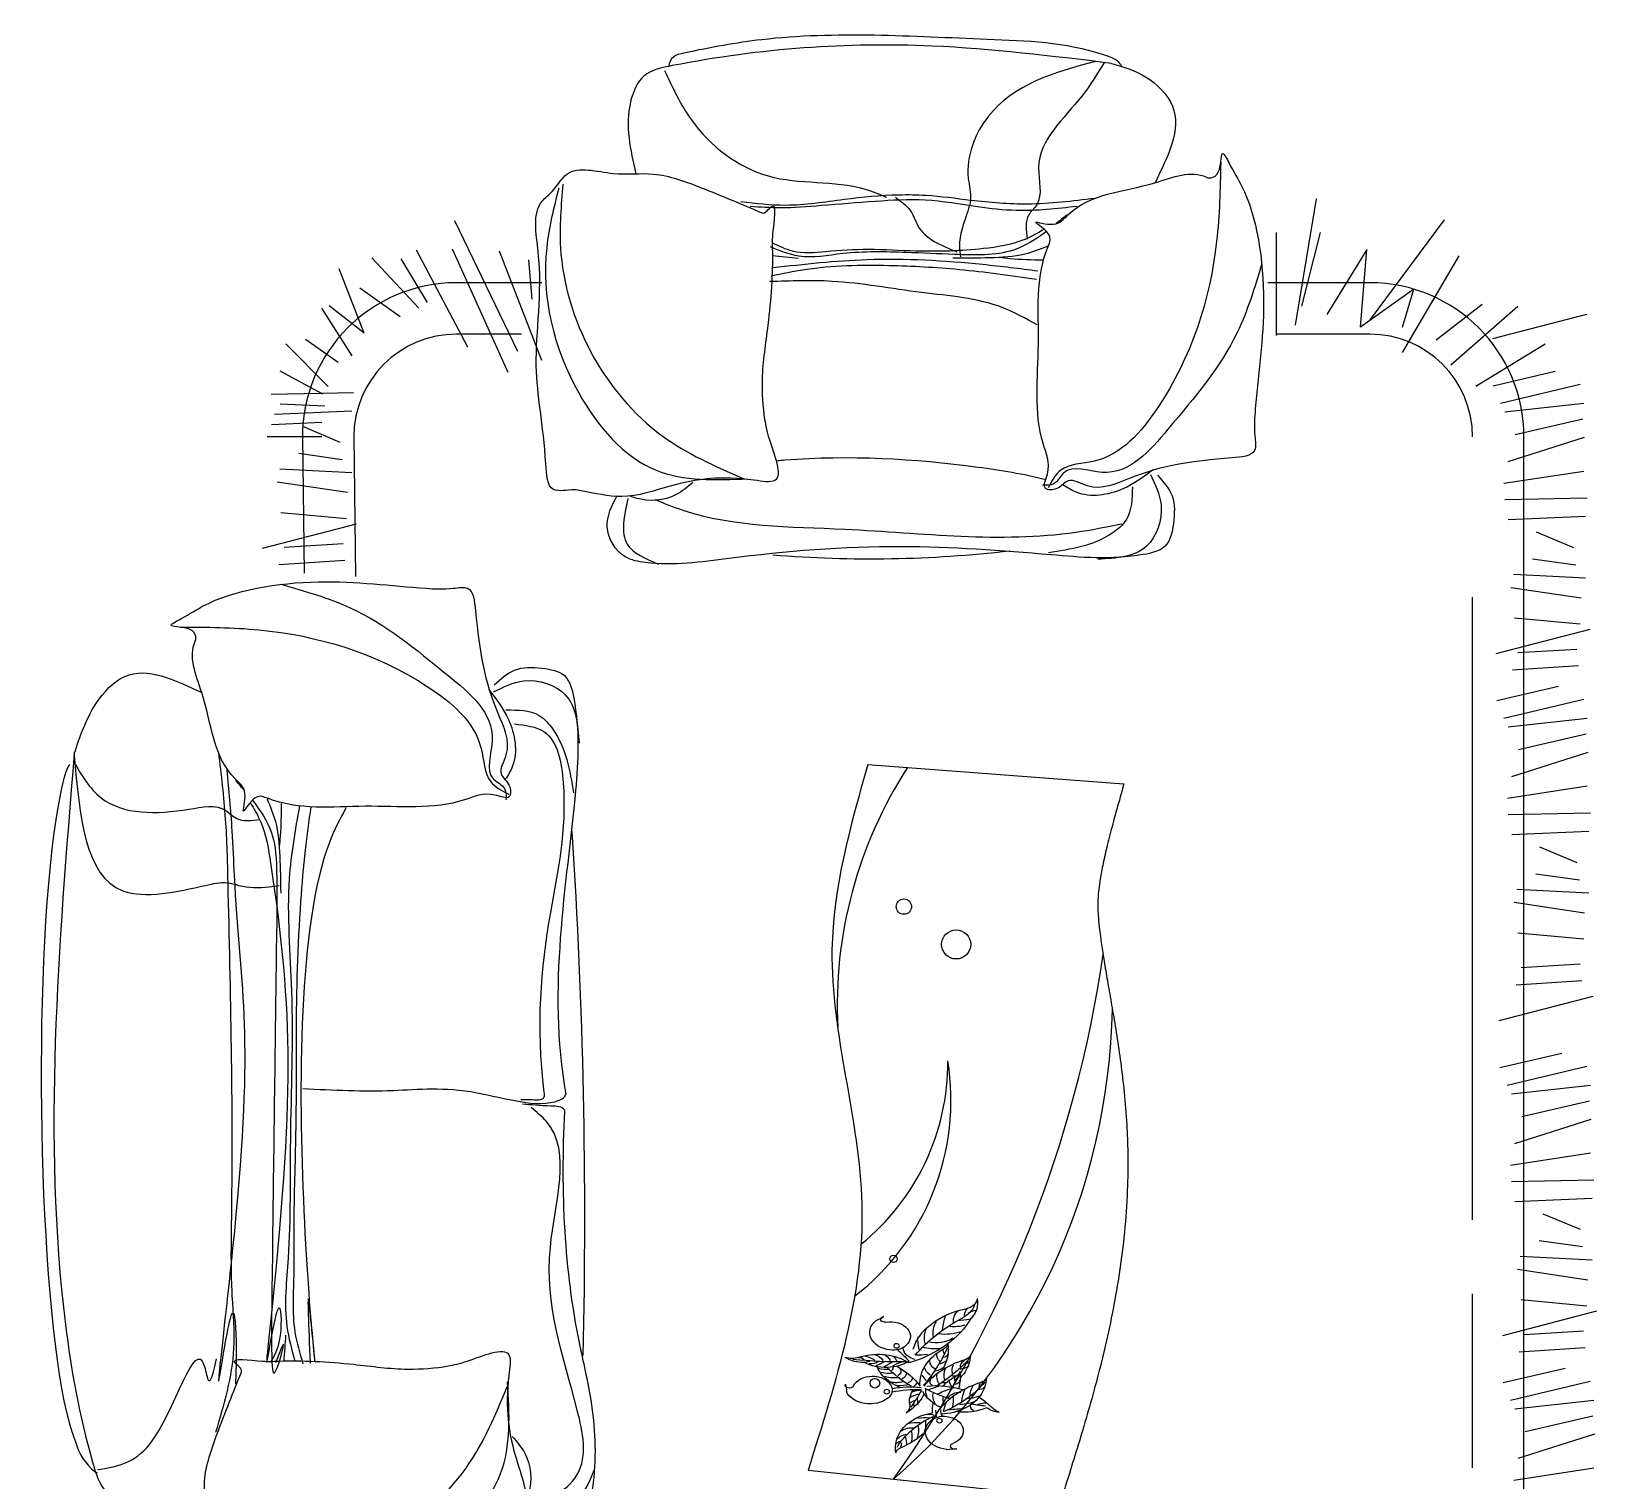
# Model space of a CAD drawing. Header units: inches. Extents: x 8.3 to 50.8, y 10.9 to 35.7.
# Drawn here: x 17.952 to 20.297, y 23.955 to 26.127 of the extents above; entities that cross this region are included whole.
import ezdxf

# ---------------------------------------------------------------- set-up
doc = ezdxf.new("R2010")
doc.units = ezdxf.units.IN
doc.header["$MEASUREMENT"] = 0
doc.layers.add('02', color=2, linetype='Continuous')
doc.layers.add('4', color=4, linetype='Continuous')

msp = doc.modelspace()

# ---------------------------------------------------------------- linework, layer by layer
at = {"layer": '02'}
for p, q in [((19.2052, 25.0278), (19.589, 24.999)), ((19.2624, 24.0564), (19.2686, 24.0603)), ((19.3082, 24.0504), (19.3072, 24.0606)), ((19.1156, 23.9706), (19.496, 23.9303))]:
    msp.add_line(p, q, dxfattribs=at)
for centre, radius in [((19.2592, 24.8149), 0.0115), ((19.3376, 24.7583), 0.0218), ((19.2437, 24.2872), 0.00545), ((19.2157, 24.1008), 0.00725)]:
    msp.add_circle(centre, radius, dxfattribs=at)
for centre, radius, start, end in [((19.2095, 27.1357), 1.7995, 265.3222, 276.6481), ((19.8164, 24.6663), 0.6572, 147.0891, 182.8312), ((9.9973, 24.3505), 8.7837, 358.64262, 3.76737), ((17.7673, 25.0023), 1.8091, 324.7011, 351.7588), ((18.6118, 24.6795), 0.96, 311.1739, 358.9265), ((18.9593, 24.5247), 0.3705, 307.6118, 9.1941), ((18.9757, 24.581), 0.3493, 308.8471, 0.4786)]:
    msp.add_arc(centre, radius, start, end, dxfattribs=at)
at = {"layer": '02', "extrusion": (0, 0, -1)}
for centre, major_axis, ratio, start_param, end_param in [((19.3811, 24.135), (0.1104, 0), 0.724907, 3.34981, 4.447474), ((19.3219, 24.2248), (-0.044, 0), 0.724907, 3.401148, 4.086015), ((19.3713, 24.2034), (-0.0211, 0), 0.724907, -0.218564, 0.708221), ((19.3463, 24.2281), (0.0227, 0), 0.724907, 0.025438, 1.305881), ((19.313, 24.221), (0.0567, 0), 0.724907, -0.161752, 0.59882), ((19.2445, 24.1767), (0.0365, 0), 0.724907, 1.743119, 3.867114), ((19.1874, 24.2321), (-0.0601, 0), 0.724907, 3.942969, 4.194195), ((19.2308, 24.1965), (-0.00621, 0), 0.724907, 4.486049, 7.590668), ((19.239, 24.1709), (-0.03, 0), 0.724907, 1.344456, 3.822105), ((19.1994, 24.2479), (0.1746, 0), 0.724907, 0.406435, 1.163722), ((19.5033, 24.0431), (-0.2654, 0), 0.724907, 0.54415, 0.944423), ((19.3617, 24.1758), (0.0588, 0), 0.724907, 2.985753, 3.568319), ((19.4859, 24.1727), (-0.1691, 0), 0.724907, 0.069817, 0.24319), ((19.334, 24.2157), (0.0419, 0), 0.724907, 1.159694, 1.716629), ((19.3662, 24.1945), (-0.0327, 0), 0.724907, -0.187039, 0.648935), ((-332.6682, 1554.3001), (-2139.906, 0.0035), 0.724909, 4.547131, 4.54714), ((19.369, 24.1967), (0.0183, 0), 0.724907, 3.867881, 4.629092), ((19.3592, 24.1642), (-0.0789, 0), 0.724907, -0.223762, 0.106326), ((19.3479, 24.1689), (-0.058, 0), 0.724907, -0.231793, 0.3269), ((19.3074, 24.1891), (-0.0384, 0), 0.724907, 3.999495, 5.014236), ((19.3211, 24.2127), (-0.0534, 0), 0.724907, 4.254832, 4.898719), ((19.2206, 24.0946), (-0.0684, 0), 0.724907, 1.123846, 2.22985), ((19.1825, 24.1061), (0.0521, 0), 0.724907, -1.195445, -0.882141), ((19.2086, 24.1293), (-0.0206, 0), 0.724907, 1.871271, 2.777262), ((19.2139, 24.1287), (0.0261, 0), 0.724907, -0.964886, -0.321505), ((19.2426, 24.1687), (0.0254, 0), 0.724907, 0.680512, 1.743119), ((19.2279, 24.1305), (0.021, 0), 0.724907, -0.729542, -0.197248), ((19.2483, 24.1567), (0.00428, 0), 0.724907, 1.570796326795429, 7.853981633975016), ((18.7678, 23.8813), (-0.6088, 0), 0.724907, 2.485899, 2.532396), ((19.2853, 24.1548), (0.0274, 0), 0.724907, 1.910512, 3.086283), ((19.2815, 24.1796), (-0.0511, 0), 0.724907, 4.456422, 4.786923), ((19.3749, 24.0998), (0.0917, 0), 0.724907, 3.08976, 4.078588), ((19.3059, 24.1884), (0.0501, 0), 0.724907, 1.403054, 1.959996), ((18.9969, 24.2287), (0.3433, 0), 0.724907, 0.304897, 0.554144), ((19.3292, 24.1436), (0.0209, 0), 0.724907, 2.397369, 3.242696), ((19.2284, 24.1507), (-0.0973, 0), 0.724907, 3.014368, 3.58593), ((19.3346, 24.1493), (0.0163, 0), 0.724907, 2.702998, 3.346117), ((19.3161, 24.1452), (0.00867, 0), 0.724907, 0.141565, 1.341696), ((19.3146, 24.1595), (-0.0104, 0), 0.724907, 3.120602, 4.089372), ((19.3456, 24.1455), (0.014, 0), 0.724907, 0.307497, 1.175759), ((19.2754, 24.1436), (-0.0835, 0), 0.724907, 3.161093, 3.581618), ((19.1811, 24.1543), (-0.0229, 0), 0.724907, 4.265439, 5.159339), ((19.1992, 24.1621), (-0.042, 0), 0.724907, 4.690407, 5.440767), ((19.2518, 24.4742), (-0.471, 0), 0.724907, 4.686166, 4.859753), ((19.1909, 24.1318), (-0.0106, 0), 0.724907, 1.563159, 2.577662), ((19.2317, 24.1636), (0.0542, 0), 0.724907, 0.85946, 2.191228), ((19.1933, 24.1538), (-0.0313, 0), 0.724907, 4.189707, 4.473623), ((19.2105, 24.1384), (0.0121, 0), 0.724907, 0.591345, 1.832286), ((19.1935, 24.1645), (0.057, 0), 0.724907, 0.849498, 1.1429), ((19.2989, 24.1434), (0.0835, 0), 0.724907, 2.721356, 2.839122), ((19.2353, 24.151), (-0.0413, 0), 0.724907, 4.646752, 5.061997), ((19.2872, 24.1396), (-0.0707, 0), 0.724907, -1.077588, -0.420236), ((19.2368, 24.1397), (0.0335, 0), 0.724907, 1.352793, 1.917737), ((-1840.5424, 1708.2608), (-2975.9363, 0.0077), 0.724907, 4.037331, 4.037337), ((19.3841, 24.1984), (-0.1812, 0), 0.724907, -0.892831, -0.592873), ((19.2348, 24.1242), (-0.00825, 0), 0.724907, 2.92104, 3.958787), ((19.2763, 24.0971), (-0.053, 0), 0.724907, 0.864791, 1.159031), ((19.1727, 24.0539), (0.1253, 0), 0.724907, -0.921349, -0.4863), ((19.2434, 24.1186), (-0.0113, 0), 0.724907, 2.59597, 4.081762), ((19.2668, 24.1346), (-0.00445, 0), 0.724907, 4.305315, 6.047266), ((19.3992, 24.0523), (0.1253, 0), 0.724907, 3.647681, 4.317352), ((19.3141, 24.1263), (0.024, 0), 0.724907, 2.263615, 2.999138), ((19.3195, 24.1336), (0.0214, 0), 0.724907, 2.254868, 3.210965), ((19.292, 24.1465), (0.041, 0), 0.724907, 0.82538, 1.269102), ((19.0948, 24.2672), (-0.318, 0), 0.724907, 3.750903, 3.972195), ((19.2977, 24.1562), (-0.0397, 0), 0.724907, 4.008806, 4.37713), ((19.3692, 24.1124), (0.0497, 0), 0.724907, 2.946689, 3.43635), ((19.366, 24.1199), (-0.0345, 0), 0.724907, -0.231889, 0.352877), ((19.3325, 24.1183), (-0.0104, 0), 0.724907, 3.120602, 4.089372), ((19.3406, 24.1391), (-0.0241, 0), 0.724907, 3.990798, 4.724149), ((19.2464, 24.1095), (0.0973, 0), 0.724907, -0.127225, 0.237438), ((19.3623, 24.1253), (-0.0185, 0), 0.724907, -0.082782, 1.03695), ((19.287, 24.1396), (0.0707, 0), 0.724907, 0.440025, 0.639718), ((19.3481, 24.1373), (0.0108, 0), 0.724907, 0.587592, 1.515155), ((19.1776, 24.0979), (0.00621, 0), 0.724907, 0.321505, 3.426125), ((19.113, 24.0896), (-0.0601, 0), 0.724907, 2.920018, 3.171245), ((19.212, 24.0896), (-0.03, 0), 0.724907, 0.321505, 2.799154), ((19.2459, 24.1373), (-0.0396, 0), 0.724907, 4.544648, 5.101583), ((19.2164, 24.0907), (-0.0254, 0), 0.724907, 2.799154, 3.861761), ((19.2476, 24.1259), (-0.0337, 0), 0.724907, 4.382862, 4.981287), ((19.2684, 24.024), (0.0983, 0), 0.724907, 4.439871, 4.884927), ((19.2543, 24.1316), (-0.0477, 0), 0.724907, 4.418335, 4.813372), ((19.2455, 24.1172), (0.0178, 0), 0.724907, 0.062229, 0.935931), ((19.2621, 24.1081), (0.00952, 0), 0.724907, -0.321792, 1.248576), ((19.2575, 24.1068), (0.0224, 0), 0.724907, 0.302243, 0.814381), ((19.129, 24.0477), (0.1811, 0), 0.724907, -0.5199, -0.448533), ((19.3069, 24.0247), (0.1, 0), 0.724907, 4.577189, 5.134106), ((153.6736, -267.9293), (-424.6827, 0.0006), 0.724907, 1.248846, 1.248864), ((19.3687, 23.9919), (0.155, 0), 0.724907, 4.231131, 4.333637), ((19.3096, 24.1028), (-0.0111, 0), 0.724907, -0.784982, 0.390436), ((19.3539, 24.1116), (0.0451, 0), 0.724907, 2.758844, 3.248503), ((19.3558, 24.0439), (-0.0723, 0), 0.724907, 0.899138, 1.250816), ((19.4231, 24.0183), (0.1253, 0), 0.724907, 3.647681, 4.317352), ((19.3189, 24.1148), (0.0186, 0), 0.724907, 1.259063, 1.749311), ((19.39, 24.0603), (-0.0881, 0), 0.724907, 0.608572, 0.947779), ((19.234, 24.165), (-0.1699, 0), 0.724907, 3.674612, 4.196122), ((19.3613, 24.1081), (-0.0346, 0), 0.724907, -0.588942, -0.156603), ((19.3349, 24.1182), (0.00978, 0), 0.724907, 1.195781, 2.088515), ((19.5291, 24.0521), (0.2053, 0), 0.724907, 3.434206, 3.588362), ((19.3495, 24.1072), (0.0139, 0), 0.724907, 2.644283, 3.404838), ((19.3342, 24.105), (0.00856, 0), 0.724907, -0.079879, 1.344769), ((19.4057, 24.0821), (-0.0474, 0), 0.724907, -0.029877, 0.455492), ((19.3699, 24.1014), (0.0142, 0), 0.724907, 0.781246, 1.578684), ((19.4134, 24.0935), (-0.0413, 0), 0.724907, -0.021881, 0.243056), ((19.3695, 24.1114), (-0.014, 0), 0.724907, 3.44909, 4.317352), ((19.2993, 24.1096), (-0.0835, 0), 0.724907, 3.161093, 3.581618), ((19.208, 24.0961), (0.0365, 0), 0.724907, 0.720169, 2.844164), ((19.2335, 24.088), (0.00428, 0), 0.724907, 1.570796326796273, 7.853981633975859), ((19.2849, 23.9531), (-0.1911, 0), 0.724907, 1.34022, 1.572719), ((19.3142, 24.0741), (-0.0466, 0), 0.724907, -0.152392, 0.538243), ((19.2874, 24.0679), (-0.0242, 0), 0.724907, 0.643761, 1.341447), ((19.2082, 24.1041), (0.0855, 0), 0.724907, 0.312709, 0.785738), ((19.2808, 24.0644), (0.0155, 0), 0.724907, 3.816986, 4.349592), ((18.898, 24.2063), (-0.4195, 0), 0.724907, 3.53428, 3.625089), ((19.2856, 24.0717), (0.0261, 0), 0.724907, 4.180261, 4.711689), ((19.2377, 24.069), (0.0365, 0), 0.724907, -0.05775, 0.190802), ((19.1898, 24.0719), (0.0898, 0), 0.724907, -0.127599, 0.053606), ((19.3497, 24.1055), (0.0664, 0), 0.724907, 2.116693, 2.782346), ((19.4076, 24.2076), (-0.1965, 0), 0.724907, -1.15372, -0.934939), ((19.3352, 24.0895), (0.0432, 0), 0.724907, 2.837651, 3.232198), ((19.39, 24.0603), (-0.0881, 0), 0.724907, -0.061437, 0.17018), ((19.3379, 24.0811), (-0.0351, 0), 0.724907, -0.426474, 0.205299), ((19.311, 24.1056), (0.0707, 0), 0.724907, 0.440025, 1.51389), ((19.3555, 24.0757), (0.0375, 0), 0.724907, 2.886065, 3.323127), ((19.5167, 24.0335), (0.2011, 0), 0.724907, 3.315982, 3.411094), ((19.3457, 24.0702), (-0.024, 0), 0.724907, 0.550378, 1.519032), ((19.2324, 24.0771), (-0.1008, 0), 0.724907, 3.093826, 3.303448), ((19.3448, 24.0982), (-0.0402, 0), 0.724907, 4.204985, 4.824758), ((19.4413, 24.0706), (0.0951, 0), 0.724907, 3.185941, 3.443519), ((19.3527, 24.1049), (-0.0377, 0), 0.724907, 4.055688, 4.675605), ((19.3838, 24.0515), (0.0275, 0), 0.724907, 4.15039, 4.683153), ((19.3069, 24.0247), (0.1, 0), 0.724907, -0.861876, -0.620273), ((19.3845, 23.9616), (0.148, 0), 0.724907, 3.555131, 4.136413), ((19.3179, 24.0064), (-0.0707, 0), 0.724907, 0.304906, 1.345478), ((19.2484, 24.0667), (0.02, 0), 0.724907, -0.152392, 0.795509), ((19.29, 24.0238), (-0.0352, 0), 0.724907, 1.286168, 1.78644), ((19.2984, 24.048), (-0.00908, 0), 0.724907, 1.131599, 2.258864), ((19.3191, 24.0329), (-0.0254, 0), 0.724907, 0.677666, 1.740274), ((19.295, 24.0466), (-0.00747, 0), 0.724907, 2.542769, 3.303348), ((19.3124, 24.0447), (0.00428, 0), 0.724907, 1.570796326795429, 7.853981633975016), ((19.339, 24.0589), (0.0243, 0), 0.724907, 2.710447, 3.2797), ((19.3183, 24.0295), (-0.03, 0), 0.724907, 1.740274, 4.217922), ((19.3189, 24.1862), (-0.1729, 0), 0.724907, 4.521181, 4.671934), ((19.3497, 24.1055), (0.0664, 0), 0.724907, 1.040413, 1.752414), ((19.3723, 24.0666), (-0.0133, 0), 0.724907, -0.871932, 0.281405), ((19.4076, 24.2076), (0.1965, 0), 0.724907, 1.704592, 1.811163), ((19.4092, 24.083), (0.0369, 0), 0.724907, 1.760711, 2.350367), ((19.4373, 24.0922), (-0.0602, 0), 0.724907, -0.949884, -0.620273), ((19.2724, 24.0037), (0.0301, 0), 0.724907, 3.844445, 4.382901), ((19.1905, 24.082), (-0.1253, 0), 0.724907, 3.777946, 4.182233), ((19.2718, 24.0163), (0.0244, 0), 0.724907, 3.984291, 4.834354), ((19.278, 24.0141), (-0.0386, 0), 0.724907, 1.229132, 1.719391), ((19.2163, 24.0211), (-0.0549, 0), 0.724907, 2.926036, 3.357149), ((19.2249, 24.0305), (-0.0564, 0), 0.724907, 2.993652, 3.435522), ((19.3278, 24.0278), (-0.0365, 0), 0.724907, -1.446329, 0.677666), ((19.1943, 24.0409), (0.0974, 0), 0.724907, -0.049465, 0.199089), ((19.3301, 24.0036), (0.0835, 0), 0.724907, 3.025974, 3.446499), ((19.2609, 23.9949), (0.014, 0), 0.724907, 3.313971, 4.182233), ((19.2617, 24.0029), (0.0173, 0), 0.724907, 3.828204, 4.384886), ((19.2255, 24.0118), (-0.03, 0), 0.724907, 3.18501, 3.492722), ((19.2157, 24.0115), (-0.0472, 0), 0.724907, 2.890589, 3.250072), ((19.3354, 23.9589), (0.0601, 0), 0.724907, 4.509776, 4.761002), ((19.3355, 24.0064), (-0.00621, 0), 0.724907, 4.254896, 7.359515)]:
    msp.add_ellipse(centre, major_axis=major_axis, ratio=ratio, start_param=start_param, end_param=end_param, dxfattribs=at)
at = {"layer": '02'}
for points, knots in [([(19.586, 26.0739), (19.5852, 26.0753), (19.5797, 26.084), (19.5089, 26.1104), (19.3335, 26.1148), (19.1153, 26.1294), (18.9647, 26.1016), (18.9124, 26.0903), (18.9074, 26.0795), (18.9063, 26.074)], [17.99656, 17.99656, 17.99656, 17.99656, 24.654541, 59.355785, 289.542515, 728.551681, 882.30278, 904.288941, 924.788376, 924.788376, 924.788376, 924.788376]), ([(19.5706, 26.0786), (19.4806, 26.0895), (19.2603, 26.1164), (19.0328, 26.1002), (18.8656, 26.0659), (18.8378, 25.999), (18.8493, 25.949), (18.8575, 25.9132)], [0, 0, 0, 0, 270.039046, 660.818296, 706.148491, 749.09312, 857.535712, 857.535712, 857.535712, 857.535712]), ([(18.9006, 26.0677), (18.9125, 26.0423), (18.9445, 25.9739), (19.0527, 25.8897), (19.1665, 25.9056), (19.2224, 25.8826), (19.233, 25.8782)], [0, 0, 0, 0, 84.128374, 226.606846, 372.740818, 407.162137, 407.162137, 407.162137, 407.162137]), ([(19.5464, 26.0815), (19.4843, 26.0651), (19.3906, 26.0373), (19.3477, 25.928), (19.3617, 25.8789), (19.3514, 25.845), (19.34, 25.8168), (19.3434, 25.7936), (19.3442, 25.7885)], [14.22546, 14.22546, 14.22546, 14.22546, 248.732969, 375.734785, 418.155281, 441.003934, 511.971111, 531.951261, 531.951261, 531.951261, 531.951261]), ([(19.5597, 26.0806), (19.5493, 26.0634), (19.5176, 26.0107), (19.445, 25.9512), (19.4702, 25.8745), (19.4396, 25.8483), (19.4422, 25.8284), (19.4439, 25.8154)], [0, 0, 0, 0, 61.206725, 186.909798, 242.281131, 261.367916, 297.674339, 297.674339, 297.674339, 297.674339]), ([(19.5706, 26.0786), (19.588, 26.0734), (19.6244, 26.0626), (19.6856, 26.0004), (19.6555, 25.9399), (19.6356, 25.8998)], [0, 0, 0, 0, 54.75336, 114.202099, 231.89639, 231.89639, 231.89639, 231.89639]), ([(19.0462, 25.8547), (19.0162, 25.8676), (18.9639, 25.8896), (18.8884, 25.9179), (18.8229, 25.9085), (18.7575, 25.9295), (18.7368, 25.8884), (18.7001, 25.8617), (18.7227, 25.758), (18.6982, 25.6293), (18.7214, 25.5263), (18.7248, 25.4314), (18.7588, 25.441), (18.7921, 25.4355), (18.8408, 25.4225), (18.927, 25.4532), (18.9949, 25.4622), (19.0854, 25.4449), (19.0578, 25.5082), (19.0482, 25.5535), (19.0443, 25.6134), (19.0579, 25.6938), (19.0635, 25.7747), (19.0609, 25.8226), (19.0711, 25.8826), (19.0515, 25.8525), (19.0462, 25.8547)], [0, 0, 0, 0, 98.119314, 172.692831, 232.74173, 302.439842, 336.564454, 356.938938, 433.9005, 604.32596, 751.710052, 791.94977, 823.175241, 833.763328, 895.231785, 969.223567, 1095.182377, 1126.407804, 1189.552352, 1219.244305, 1279.445255, 1361.374944, 1471.895911, 1498.299857, 1539.176597, 1556.493818, 1556.493818, 1556.493818, 1556.493818]), ([(19.7126, 25.908), (19.6894, 25.9194), (19.6144, 25.8866), (19.5285, 25.8833), (19.4877, 25.8314), (19.4397, 25.8478), (19.484, 25.8236), (19.4554, 25.7609), (19.4669, 25.6588), (19.4515, 25.5389), (19.4818, 25.4746), (19.4642, 25.4384), (19.4922, 25.4391), (19.5059, 25.4607), (19.5463, 25.4338), (19.6285, 25.4735), (19.6977, 25.4837), (19.7898, 25.4904), (19.7832, 25.5282), (19.7886, 25.5992), (19.8069, 25.7233), (19.7865, 25.8637), (19.7517, 25.9184), (19.7339, 25.9543), (19.7352, 25.9201), (19.7251, 25.9071), (19.7155, 25.9066), (19.7126, 25.908)], [0, 0, 0, 0, 77.460003, 216.616316, 242.592133, 269.122461, 299.684216, 314.285274, 461.198871, 610.330928, 656.503493, 678.239857, 695.053548, 715.711324, 745.377151, 808.970842, 966.326307, 1001.970526, 1023.57377, 1064.379851, 1225.490641, 1402.032064, 1440.74303, 1458.055816, 1482.535402, 1497.909181, 1507.517005, 1507.517005, 1507.517005, 1507.517005]), ([(19.7341, 25.9301), (19.7332, 25.8907), (19.7303, 25.7624), (19.6777, 25.5988), (19.5735, 25.4779), (19.4948, 25.4788), (19.4807, 25.4525), (19.4753, 25.4423)], [0, 0, 0, 0, 117.963525, 384.177235, 507.385496, 559.123739, 591.832875, 591.832875, 591.832875, 591.832875]), ([(18.742, 25.8914), (18.7345, 25.862), (18.7088, 25.76), (18.7467, 25.5971), (18.8719, 25.4501), (18.9771, 25.4541), (19.0252, 25.456)], [0, 0, 0, 0, 90.463322, 313.709381, 477.58989, 615.534186, 615.534186, 615.534186, 615.534186]), ([(18.7483, 25.8975), (18.7455, 25.8659), (18.7333, 25.7279), (18.8357, 25.5365), (18.9761, 25.475), (19.0181, 25.4566)], [0, 0, 0, 0, 95.162541, 415.634162, 552.498185, 552.498185, 552.498185, 552.498185]), ([(19.5453, 25.8762), (19.5119, 25.8721), (19.4501, 25.8645), (19.3655, 25.8718), (19.3014, 25.8811), (19.2378, 25.8819), (19.1678, 25.8752), (19.089, 25.8622), (19.0372, 25.8684), (19.0148, 25.871)], [0, 0, 0, 0, 100.470543, 186.24085, 253.832864, 294.62969, 376.629754, 464.933143, 532.371288, 532.371288, 532.371288, 532.371288]), ([(19.2464, 25.8779), (19.2489, 25.876), (19.256, 25.8704), (19.2713, 25.8592), (19.282, 25.8191), (19.315, 25.8057), (19.3386, 25.7962)], [0, 0, 0, 0, 9.545165, 27.144843, 55.323571, 125.754264, 125.754264, 125.754264, 125.754264]), ([(19.5187, 25.8642), (19.4883, 25.8608), (19.4386, 25.8552), (19.3626, 25.8637), (19.2928, 25.8767), (19.2141, 25.8717), (19.142, 25.866), (19.0794, 25.8608), (19.044, 25.863), (19.029, 25.8639)], [0, 0, 0, 0, 91.226814, 149.43917, 228.780747, 303.329124, 384.737847, 446.227102, 491.145097, 491.145097, 491.145097, 491.145097]), ([(19.4699, 25.8301), (19.4597, 25.8243), (19.4316, 25.8082), (19.3653, 25.798), (19.2876, 25.7956), (19.2084, 25.8011), (19.1474, 25.797), (19.0969, 25.7922), (19.072, 25.8047), (19.062, 25.8097)], [0, 0, 0, 0, 34.784722, 96.680299, 197.590449, 268.789183, 333.556229, 382.841802, 415.787105, 415.787105, 415.787105, 415.787105]), ([(19.4727, 25.8266), (19.4572, 25.8148), (19.4161, 25.7891), (19.3396, 25.792), (19.2552, 25.7956), (19.1776, 25.7976), (19.108, 25.7833), (19.0734, 25.7977), (19.0594, 25.8036)], [49.606189, 49.606189, 49.606189, 49.606189, 124.052713, 239.571345, 333.3214, 456.942517, 542.38691, 600.329448, 600.329448, 600.329448, 600.329448]), ([(19.4602, 25.7673), (19.4327, 25.7707), (19.3476, 25.7814), (19.2144, 25.7889), (19.1098, 25.7773), (19.0628, 25.7721)], [0, 0, 0, 0, 83.197881, 257.096688, 398.574785, 398.574785, 398.574785, 398.574785]), ([(19.4744, 25.8046), (19.4632, 25.8001), (19.4358, 25.7892), (19.3872, 25.7866), (19.3513, 25.7866), (19.3328, 25.7866)], [0, 0, 0, 0, 35.877327, 88.238866, 143.862719, 143.862719, 143.862719, 143.862719]), ([(19.4674, 25.7835), (19.4511, 25.7839), (19.4293, 25.7844), (19.4077, 25.7869), (19.4024, 25.7876)], [0, 0, 0, 0, 49.041708, 65.204045, 65.204045, 65.204045, 65.204045]), ([(19.4579, 25.7549), (19.4194, 25.7603), (19.346, 25.7706), (19.2299, 25.7768), (19.135, 25.7753), (19.0771, 25.7632), (19.0605, 25.7597)], [0, 0, 0, 0, 116.562185, 222.194747, 348.713424, 399.44985, 399.44985, 399.44985, 399.44985]), ([(19.7957, 25.7781), (19.7849, 25.7427), (19.7565, 25.6496), (19.6716, 25.5506), (19.584, 25.4459), (19.5028, 25.4814), (19.487, 25.4454), (19.4731, 25.4462), (19.4671, 25.4466)], [0, 0, 0, 0, 109.234448, 287.695503, 405.349205, 463.335984, 485.328257, 502.01401, 502.01401, 502.01401, 502.01401]), ([(19.4588, 25.6867), (19.442, 25.6961), (19.3889, 25.7259), (19.281, 25.733), (19.1659, 25.7553), (19.0895, 25.7526), (19.0583, 25.7515)], [0, 0, 0, 0, 57.385661, 181.233526, 316.53682, 409.693452, 409.693452, 409.693452, 409.693452]), ([(19.4718, 25.4547), (19.4385, 25.4631), (19.3088, 25.4842), (19.1733, 25.4916), (19.0734, 25.4832), (19.0697, 25.4829)], [89.052228, 89.052228, 89.052228, 89.052228, 222.96578, 599.021538, 613.61065, 613.61065, 613.61065, 613.61065]), ([(19.6394, 25.4613), (19.6481, 25.4515), (19.6664, 25.4309), (19.6644, 25.3915), (19.6563, 25.3506), (19.5805, 25.3331), (19.4526, 25.3449), (19.2428, 25.3607), (19.0412, 25.344), (18.9034, 25.3237), (18.8331, 25.3372), (18.8054, 25.384), (18.8215, 25.4156), (18.8293, 25.4309)], [0, 0, 0, 0, 37.68612, 79.329981, 114.371605, 150.403308, 289.028167, 513.709372, 772.450908, 897.464887, 929.06844, 981.344349, 1030.433254, 1030.433254, 1030.433254, 1030.433254]), ([(19.6325, 25.4694), (19.6182, 25.4588), (19.5854, 25.4344), (19.5303, 25.4259), (19.5041, 25.4429), (19.4976, 25.447)], [0, 0, 0, 0, 53.565828, 123.379729, 146.192886, 146.192886, 146.192886, 146.192886]), ([(19.6288, 25.4624), (19.6359, 25.4477), (19.6527, 25.4132), (19.6288, 25.3399), (19.5775, 25.337), (19.55, 25.3355)], [0, 0, 0, 0, 48.420524, 113.829041, 189.16124, 189.16124, 189.16124, 189.16124]), ([(18.9428, 25.4504), (18.9349, 25.4437), (18.9114, 25.4239), (18.8731, 25.421), (18.8512, 25.4293), (18.8482, 25.4304)], [0, 0, 0, 0, 30.899292, 91.483063, 101.255961, 101.255961, 101.255961, 101.255961]), ([(19.6016, 25.4442), (19.6013, 25.4264), (19.6009, 25.3983), (19.553, 25.357), (19.5094, 25.3503), (19.4757, 25.3451)], [0, 0, 0, 0, 50.323859, 79.58324, 179.713928, 179.713928, 179.713928, 179.713928]), ([(18.8457, 25.4263), (18.8399, 25.4006), (18.8294, 25.354), (18.8723, 25.3362), (18.8916, 25.3282)], [0, 0, 0, 0, 68.252622, 123.969332, 123.969332, 123.969332, 123.969332]), ([(18.8858, 25.425), (18.8998, 25.4194), (18.9897, 25.3834), (19.2062, 25.3858), (19.4265, 25.3566), (19.5628, 25.384), (19.5857, 25.3886)], [0, 0, 0, 0, 45.169023, 289.470004, 635.876796, 705.598095, 705.598095, 705.598095, 705.598095]), ([(18.1973, 25.2127), (18.1863, 25.1893), (18.2204, 25.1149), (18.2252, 25.0291), (18.2778, 24.9892), (18.2622, 24.9409), (18.2856, 24.9856), (18.3488, 24.9581), (18.4507, 24.9713), (18.5709, 24.958), (18.6347, 24.9894), (18.6711, 24.9725), (18.67, 25.0004), (18.6481, 25.0138), (18.6743, 25.0547), (18.6332, 25.1361), (18.6218, 25.2051), (18.6135, 25.2971), (18.5758, 25.2899), (18.5047, 25.294), (18.3803, 25.3102), (18.2404, 25.2874), (18.1862, 25.2516), (18.1506, 25.2332), (18.1848, 25.2351), (18.198, 25.2252), (18.1986, 25.2156), (18.1973, 25.2127)], [0, 0, 0, 0, 77.460003, 216.616316, 242.592133, 269.122461, 299.684216, 314.285274, 461.198871, 610.330928, 656.503493, 678.239857, 695.053548, 715.711324, 745.377151, 808.970842, 966.326307, 1001.970526, 1023.57377, 1064.379851, 1225.490641, 1402.032064, 1440.74303, 1458.055816, 1482.535402, 1497.909181, 1507.517005, 1507.517005, 1507.517005, 1507.517005]), ([(18.3258, 25.298), (18.3613, 25.2879), (18.4549, 25.261), (18.5554, 25.1779), (18.6615, 25.0921), (18.6275, 25.0103), (18.6637, 24.9951), (18.6632, 24.9812), (18.6629, 24.9752)], [0, 0, 0, 0, 109.234448, 287.695503, 405.349205, 463.335984, 485.328257, 502.01401, 502.01401, 502.01401, 502.01401]), ([(18.1748, 25.2339), (18.2142, 25.2337), (18.3426, 25.2329), (18.507, 25.1832), (18.6297, 25.0811), (18.6302, 25.0024), (18.6568, 24.9887), (18.667, 24.9834)], [0, 0, 0, 0, 117.963525, 384.177235, 507.385496, 559.123739, 591.832875, 591.832875, 591.832875, 591.832875]), ([(18.0159, 25.0443), (18.0244, 25.0699), (18.0392, 25.1141), (18.1044, 25.1844), (18.166, 25.1552), (18.2069, 25.1358)], [0, 0, 0, 0, 81.459876, 140.908615, 258.602906, 258.602906, 258.602906, 258.602906]), ([(18.6452, 25.1472), (18.6549, 25.1561), (18.6751, 25.1747), (18.7145, 25.1734), (18.7556, 25.1661), (18.7743, 25.0905), (18.7636, 24.8937), (18.7242, 24.6947), (18.7525, 24.5334)], [0, 0, 0, 0, 48.943013, 103.025949, 148.534553, 195.328972, 375.361256, 945.044024, 945.044024, 945.044024, 945.044024]), ([(18.6443, 25.1366), (18.6589, 25.144), (18.6931, 25.1614), (18.7667, 25.1387), (18.7705, 25.0875), (18.7725, 25.06)], [0, 0, 0, 0, 48.420524, 113.829041, 189.16124, 189.16124, 189.16124, 189.16124]), ([(18.6372, 25.1402), (18.6481, 25.1261), (18.6731, 25.0937), (18.6824, 25.0387), (18.666, 25.0122), (18.6619, 25.0057)], [0, 0, 0, 0, 53.565828, 123.379729, 146.192886, 146.192886, 146.192886, 146.192886]), ([(18.6629, 25.1097), (18.6807, 25.1097), (18.7089, 25.1098), (18.751, 25.0626), (18.7585, 25.0191), (18.7643, 24.9855)], [0, 0, 0, 0, 50.323859, 79.58324, 179.713928, 179.713928, 179.713928, 179.713928]), ([(18.6756, 25.0887), (18.6919, 25.0868), (18.7375, 25.0814), (18.7599, 24.9534), (18.7206, 24.7834), (18.7069, 24.6343), (18.7216, 24.5233), (18.7002, 24.5259), (18.6894, 24.5255), (18.6852, 24.5254)], [0, 0, 0, 0, 45.666611, 127.785114, 322.896206, 592.204404, 599.894027, 621.373332, 634.821222, 634.821222, 634.821222, 634.821222]), ([(18.0159, 25.0443), (17.9921, 24.7555), (17.9624, 24.3958), (18.026, 24.0367), (18.0577, 23.9341), (18.125, 23.9059), (18.1752, 23.9184), (18.2111, 23.9273)], [0, 0, 0, 0, 855.678435, 1065.800321, 1116.292447, 1159.237076, 1267.679667, 1267.679667, 1267.679667, 1267.679667]), ([(18.014, 25.0335), (18.0264, 25.0126), (18.0625, 24.9518), (18.1601, 24.9533), (18.2348, 24.9704), (18.2617, 24.9409), (18.2816, 24.9438), (18.2946, 24.9457)], [0, 0, 0, 0, 69.489646, 202.287031, 257.658365, 276.74515, 313.051573, 313.051573, 313.051573, 313.051573]), ([(18.0159, 25.0418), (18.0238, 24.951), (18.0363, 24.8078), (18.1831, 24.8398), (18.2402, 24.8533), (18.2713, 24.8435), (18.2979, 24.8429), (18.3181, 24.8457), (18.3232, 24.8464)], [0, 0, 0, 0, 215.665914, 340.131029, 372.794811, 390.388274, 436.101302, 451.486018, 451.486018, 451.486018, 451.486018]), ([(18.232, 25.046), (18.236, 25.0127), (18.2436, 24.948), (18.2491, 24.7173), (18.2544, 24.4856), (18.2501, 24.2788), (18.2531, 24.2115), (18.26, 24.1355), (18.2399, 24.0684), (18.2275, 24.0268)], [0, 0, 0, 0, 100.470543, 195.29768, 691.824002, 796.191024, 815.334852, 894.003574, 1022.781123, 1022.781123, 1022.781123, 1022.781123]), ([(18.0092, 25.0278), (18.0019, 25.0217), (17.9487, 24.7749), (17.9658, 24.1651), (18.0166, 24.0157), (18.0276, 23.9841), (18.0487, 23.9663), (18.0507, 23.9672)], [0, 0, 0, 0, 127.50928, 732.614955, 770.548522, 809.419481, 817.699888, 817.699888, 817.699888, 817.699888]), ([(18.2444, 25.0196), (18.2473, 24.9895), (18.2523, 24.9373), (18.261, 24.7085), (18.2947, 24.605), (18.2152, 23.9831), (18.256, 24.2523), (18.2593, 24.1446), (18.258, 24.113), (18.2574, 24.0997)], [0, 0, 0, 0, 91.226814, 158.441891, 666.488025, 900.340031, 987.533557, 1049.022811, 1093.940807, 1093.940807, 1093.940807, 1093.940807]), ([(19.2052, 25.0278), (19.179, 24.9356), (19.1174, 24.7182), (19.2392, 24.3598), (19.1576, 24.1029), (19.1156, 23.9706)], [0, 0, 0, 0, 282.907592, 666.32996, 1073.111578, 1073.111578, 1073.111578, 1073.111578]), ([(19.589, 24.999), (19.5852, 24.9856), (19.5816, 24.9729), (19.5749, 24.9487), (19.5718, 24.9373), (19.5662, 24.9158), (19.5637, 24.9057), (19.5593, 24.887), (19.5575, 24.8783), (19.5544, 24.8624), (19.5532, 24.8552), (19.5516, 24.8435), (19.551, 24.8387), (19.5502, 24.8301), (19.55, 24.8263), (19.5499, 24.8222), (19.5498, 24.8214), (19.5498, 24.8204), (19.5498, 24.8202), (19.5498, 24.8197), (19.5498, 24.8194), (19.5498, 24.8186), (19.5498, 24.8181), (19.5498, 24.8164), (19.5498, 24.8151), (19.5499, 24.8113), (19.55, 24.8084), (19.5505, 24.8005), (19.5509, 24.7952), (19.5521, 24.7834), (19.5529, 24.7768), (19.5548, 24.7624), (19.5559, 24.7545), (19.5586, 24.7377), (19.5601, 24.7286), (19.5633, 24.7094), (19.5651, 24.6992), (19.5689, 24.6776), (19.5708, 24.6662), (19.5749, 24.6423), (19.5769, 24.6298), (19.581, 24.6035), (19.583, 24.5897), (19.5867, 24.561), (19.5884, 24.546), (19.5914, 24.5148), (19.5926, 24.4986), (19.5939, 24.4746), (19.5942, 24.4674), (19.5944, 24.4585), (19.5945, 24.4569), (19.5946, 24.4522), (19.5947, 24.449), (19.5948, 24.4428), (19.5948, 24.4397), (19.5948, 24.4303), (19.5948, 24.4241), (19.5946, 24.4057), (19.5942, 24.3935), (19.5927, 24.3604), (19.5911, 24.3398), (19.5869, 24.2996), (19.5843, 24.28), (19.5783, 24.2417), (19.575, 24.223), (19.5678, 24.1867), (19.5639, 24.169), (19.5558, 24.1345), (19.5516, 24.1178), (19.5429, 24.0851), (19.5384, 24.0692), (19.5295, 24.0382), (19.525, 24.0231), (19.516, 23.9937), (19.5116, 23.9794), (19.5034, 23.9535), (19.4997, 23.9417), (19.496, 23.9303)], [0, 0, 0, 0, 53.321958, 53.321958, 106.643915, 106.643915, 159.965873, 159.965873, 213.287831, 213.287831, 266.609788, 266.609788, 310.90088, 310.90088, 355.191971, 355.191971, 365.949281, 365.949281, 369.592246, 369.592246, 373.235211, 373.235211, 380.521141, 380.521141, 395.093001, 395.093001, 424.23672, 424.23672, 466.189545, 466.189545, 508.14237, 508.14237, 550.095194, 550.095194, 592.048019, 592.048019, 634.000843, 634.000843, 675.953668, 675.953668, 717.906493, 717.906493, 759.859317, 759.859317, 801.812142, 801.812142, 843.764967, 843.764967, 861.465487, 861.465487, 865.230186, 865.230186, 872.759584, 872.759584, 880.288981, 880.288981, 895.347776, 895.347776, 925.465367, 925.465367, 978.263352, 978.263352, 1031.061338, 1031.061338, 1083.859323, 1083.859323, 1136.657309, 1136.657309, 1189.455295, 1189.455295, 1242.25328, 1242.25328, 1295.051266, 1295.051266, 1347.849251, 1347.849251, 1393.6514, 1393.6514, 1393.6514, 1393.6514]), ([(18.2794, 24.9714), (18.2854, 24.9614), (18.302, 24.9336), (18.3437, 24.6634), (18.3458, 24.5254), (18.2987, 24.0866), (18.3249, 24.2619), (18.3276, 24.1645), (18.3158, 24.1425), (18.3111, 24.1337)], [0, 0, 0, 0, 34.784722, 96.680299, 793.982363, 844.984951, 928.356677, 977.64225, 1010.587553, 1010.587553, 1010.587553, 1010.587553]), ([(18.2828, 24.9743), (18.2949, 24.959), (18.3213, 24.9184), (18.3198, 24.8418), (18.311, 24.1607), (18.3103, 24.0831), (18.3367, 24.18), (18.3229, 24.1452), (18.3173, 24.1311)], [49.606189, 49.606189, 49.606189, 49.606189, 124.052713, 239.571345, 333.3214, 456.942517, 542.38691, 600.329448, 600.329448, 600.329448, 600.329448]), ([(18.423, 24.9628), (18.4143, 24.9466), (18.297, 24.7277), (18.4032, 23.8883), (18.3639, 24.2594), (18.367, 24.1858), (18.3694, 24.131)], [0, 0, 0, 0, 57.385661, 776.549696, 808.487939, 901.644571, 901.644571, 901.644571, 901.644571]), ([(18.3048, 24.9763), (18.3095, 24.9652), (18.3209, 24.938), (18.3243, 24.8895), (18.325, 24.8536), (18.3253, 24.8351)], [0, 0, 0, 0, 35.877327, 88.238866, 143.862719, 143.862719, 143.862719, 143.862719]), ([(18.326, 24.9697), (18.3259, 24.9534), (18.3257, 24.9316), (18.3236, 24.91), (18.3231, 24.9046)], [0, 0, 0, 0, 49.041708, 65.204045, 65.204045, 65.204045, 65.204045]), ([(18.3534, 24.9662), (18.347, 24.9299), (18.3307, 24.8381), (18.3466, 24.6702), (18.3378, 24.4806), (18.3409, 24.3136), (18.328, 24.2013), (18.3418, 24.1507), (18.3466, 24.1332)], [0, 0, 0, 0, 110.091703, 278.767083, 501.924767, 679.115683, 781.336504, 835.471076, 835.471076, 835.471076, 835.471076]), ([(18.3704, 24.9645), (18.3674, 24.9429), (18.3608, 24.896), (18.3512, 24.7819), (18.3476, 24.6573), (18.3487, 24.525), (18.3468, 24.4291), (18.3442, 24.3427), (18.346, 24.26), (18.3406, 24.1904), (18.3538, 24.1456), (18.3585, 24.1298)], [0, 0, 0, 0, 65.288045, 142.244878, 343.366639, 438.75949, 539.277159, 631.278886, 697.713212, 788.011799, 837.174266, 837.174266, 837.174266, 837.174266]), ([(18.3584, 24.5422), (18.4036, 24.5401), (18.487, 24.5361), (18.6013, 24.5486), (18.7153, 24.5101), (18.7502, 24.5283), (18.7521, 24.5322), (18.7525, 24.5334)], [0, 0, 0, 0, 175.924574, 324.224602, 448.430744, 460.868212, 466.272512, 466.272512, 466.272512, 466.272512]), ([(18.6877, 24.5194), (18.7005, 24.5183), (18.7197, 24.5166), (18.7486, 24.516), (18.7507, 24.5093), (18.7508, 24.5085)], [0, 0, 0, 0, 55.279979, 82.352953, 85.624213, 85.624213, 85.624213, 85.624213]), ([(18.7508, 24.5085), (18.7438, 24.3872), (18.7527, 24.2353), (18.7942, 24.0695), (18.7993, 23.9833), (18.7876, 23.9129), (18.7411, 23.8844), (18.7093, 23.9), (18.6939, 23.9075)], [976.824593, 976.824593, 976.824593, 976.824593, 1441.856731, 1568.220499, 1730.576316, 1771.619892, 1839.510682, 1903.262507, 1903.262507, 1903.262507, 1903.262507]), ([(18.7045, 23.9352), (18.7149, 23.934), (18.7408, 23.9309), (18.7894, 23.9761), (18.7585, 24.117), (18.7005, 24.2715), (18.7671, 24.4595), (18.7089, 24.5071), (18.7006, 24.5139)], [0, 0, 0, 0, 30.738038, 75.763762, 171.884076, 419.340446, 607.824374, 639.107572, 639.107572, 639.107572, 639.107572]), ([(18.0508, 23.9712), (18.0781, 23.9755), (18.1501, 23.9869), (18.201, 24.1917), (18.2182, 24.0894), (18.2248, 24.1191), (18.2289, 24.1372)], [0, 0, 0, 0, 87.060295, 229.538767, 251.603819, 286.025138, 286.025138, 286.025138, 286.025138]), ([(18.2663, 24.1171), (18.254, 24.0868), (18.2329, 24.0342), (18.2059, 23.9582), (18.2165, 23.8929), (18.1965, 23.8271), (18.2381, 23.8071), (18.2653, 23.7708), (18.3686, 23.7953), (18.4978, 23.773), (18.6003, 23.7979), (18.6951, 23.803), (18.685, 23.8368), (18.6899, 23.8702), (18.7021, 23.9192), (18.6699, 24.0048), (18.6597, 24.0725), (18.6755, 24.1633), (18.6127, 24.1346), (18.5675, 24.1242), (18.5077, 24.1193), (18.427, 24.1315), (18.3461, 24.1357), (18.2983, 24.1323), (18.238, 24.1414), (18.2685, 24.1224), (18.2663, 24.1171)], [0, 0, 0, 0, 98.119314, 172.692831, 232.74173, 302.439842, 336.564454, 356.938938, 433.9005, 604.32596, 751.710052, 791.94977, 823.175241, 833.763328, 895.231785, 969.223567, 1095.182377, 1126.407804, 1189.552352, 1219.244305, 1279.445255, 1361.374944, 1471.895911, 1498.299857, 1539.176597, 1556.493818, 1556.493818, 1556.493818, 1556.493818]), ([(18.2287, 23.8184), (18.2604, 23.8162), (18.3985, 23.8064), (18.5881, 23.9121), (18.6472, 24.0535), (18.6649, 24.0958)], [0, 0, 0, 0, 95.162541, 415.634162, 552.498185, 552.498185, 552.498185, 552.498185]), ([(18.2349, 23.8122), (18.2645, 23.8053), (18.3669, 23.7813), (18.5291, 23.822), (18.6739, 23.9497), (18.6681, 24.0549), (18.6654, 24.1029)], [0, 0, 0, 0, 90.463322, 313.709381, 477.58989, 615.534186, 615.534186, 615.534186, 615.534186]), ([(18.6724, 24.0207), (18.6792, 24.0128), (18.6994, 23.9897), (18.703, 23.9515), (18.6951, 23.9294), (18.694, 23.9264)], [0, 0, 0, 0, 30.899292, 91.483063, 101.255961, 101.255961, 101.255961, 101.255961]), ([(18.6982, 23.924), (18.724, 23.9186), (18.7708, 23.9089), (18.7878, 23.9522), (18.7954, 23.9716)], [0, 0, 0, 0, 68.252622, 123.969332, 123.969332, 123.969332, 123.969332])]:
    msp.add_open_spline(points, degree=3, knots=knots, dxfattribs=at)
for points in [[(19.5031, 25.8516), (19.498, 25.8472), (19.4928, 25.8428), (19.4876, 25.8385)], [(19.0621, 25.7905), (19.0751, 25.7893), (19.088, 25.7881), (19.1009, 25.7869)], [(18.2573, 25.0042), (18.2618, 24.9991), (18.2663, 24.9941), (18.2707, 24.9889)], [(18.3303, 24.1341), (18.3313, 24.147), (18.3322, 24.16), (18.3332, 24.1729)]]:
    msp.add_open_spline(points, degree=3, dxfattribs=at)
at = {"layer": '4'}
for p, q in [((19.8459, 25.6864), (19.8774, 25.8754)), ((18.6808, 25.6466), (18.5861, 25.8428)), ((19.9572, 25.693), (20.0694, 25.8439)), ((19.8176, 25.6707), (19.8176, 25.825)), ((19.8554, 25.7148), (19.8837, 25.825)), ((18.5321, 25.712), (18.4619, 25.7872)), ((18.5452, 25.7202), (18.506, 25.7856)), ((18.6057, 25.6531), (18.5289, 25.7987)), ((18.6661, 25.6155), (18.5828, 25.8003)), ((18.7164, 25.6335), (18.6531, 25.7971)), ((18.7021, 25.7251), (18.6972, 25.784)), ((19.9529, 25.7998), (19.8931, 25.7022)), ((19.9435, 25.6833), (19.9529, 25.7998)), ((20.0064, 25.6455), (20.0914, 25.7903)), ((18.4504, 25.6744), (18.4128, 25.7709)), ((18.5043, 25.6989), (18.4439, 25.7415)), ((18.7164, 25.7498), (18.5888, 25.7498)), ((19.9575, 25.7498), (19.8045, 25.7498)), ((20.0234, 25.7402), (19.9435, 25.6833)), ((20.0064, 25.6833), (20.0234, 25.7402)), ((18.4324, 25.6401), (18.3867, 25.712)), ((18.4504, 25.6744), (18.3981, 25.7153)), ((20.0568, 25.6644), (20.126, 25.7179)), ((20.0788, 25.6266), (20.1795, 25.7148)), ((20.1416, 25.6662), (20.2825, 25.7028)), ((18.686, 25.6728), (18.5888, 25.6728)), ((19.9575, 25.6728), (19.8176, 25.6728)), ((18.3965, 25.5943), (18.3328, 25.6581)), ((18.4112, 25.6303), (18.3622, 25.6646)), ((20.1166, 25.5951), (20.2204, 25.6581)), ((18.3883, 25.5828), (18.3246, 25.6172)), ((20.1425, 25.5955), (20.2352, 25.6173)), ((20.1533, 25.5692), (20.2729, 25.5979)), ((18.311, 25.5828), (18.4345, 25.5854)), ((18.3162, 25.5529), (18.4319, 25.5581)), ((18.3916, 25.5648), (18.3246, 25.5681)), ((20.1598, 25.5562), (20.2781, 25.5692)), ((18.3867, 25.5403), (18.3115, 25.537)), ((18.3578, 25.5347), (18.4137, 25.5112)), ((20.1754, 25.5224), (20.2768, 25.5458)), ((18.3867, 25.5191), (18.305, 25.5191)), ((18.3578, 25.5188), (18.3603, 25.3144)), ((18.4348, 25.5188), (18.4373, 25.3098)), ((20.165, 25.4821), (20.2794, 25.5185)), ((20.1885, 23.5207), (20.1885, 25.5188)), ((18.3526, 25.4943), (18.4176, 25.4852)), ((18.324, 25.4709), (18.4319, 25.4657)), ((20.1585, 25.4495), (20.2781, 25.4677)), ((18.3201, 25.4514), (18.4254, 25.4358)), ((20.1598, 25.4248), (20.2833, 25.4274)), ((18.2978, 25.3523), (18.4387, 25.3888)), ((18.3253, 25.4058), (18.4241, 25.3967)), ((20.165, 25.3949), (20.2807, 25.4001)), ((20.2066, 25.3767), (20.2625, 25.3532)), ((18.3305, 25.3538), (18.4189, 25.359)), ((18.3227, 25.3278), (18.4215, 25.3343)), ((20.2014, 25.3363), (20.2664, 25.3272)), ((20.1689, 25.2934), (20.2742, 25.2778)), ((20.1728, 25.3129), (20.2807, 25.3077)), ((20.1115, 24.3456), (20.1115, 25.2788)), ((20.1741, 25.2478), (20.2729, 25.2387)), ((20.1466, 25.1943), (20.2875, 25.2308)), ((20.1793, 25.1958), (20.2677, 25.201)), ((20.1715, 25.1698), (20.2703, 25.1763)), ((20.1476, 25.1236), (20.2403, 25.1454)), ((20.1584, 25.0973), (20.278, 25.1259)), ((20.1649, 25.0843), (20.2832, 25.0973)), ((20.1805, 25.0504), (20.2819, 25.0739)), ((20.1701, 25.0101), (20.2845, 25.0465)), ((20.1636, 24.9776), (20.2832, 24.9958)), ((20.1649, 24.9528), (20.2884, 24.9554)), ((20.1701, 24.9229), (20.2858, 24.9281)), ((20.2117, 24.9047), (20.2676, 24.8813)), ((20.2065, 24.8643), (20.2715, 24.8552)), ((20.174, 24.8214), (20.2793, 24.8058)), ((20.1779, 24.8409), (20.2858, 24.8357)), ((20.1792, 24.7759), (20.278, 24.7668)), ((20.1844, 24.7238), (20.2728, 24.729)), ((20.1766, 24.6978), (20.2754, 24.7043)), ((20.1515, 24.6444), (20.2924, 24.6809)), ((20.1525, 24.5737), (20.2451, 24.5955)), ((20.1632, 24.5474), (20.2829, 24.576)), ((20.1697, 24.5344), (20.2881, 24.5474)), ((20.1854, 24.5005), (20.2868, 24.524)), ((20.1749, 24.4602), (20.2894, 24.4966)), ((20.1684, 24.4277), (20.2881, 24.4459)), ((20.1697, 24.4029), (20.2933, 24.4055)), ((20.1749, 24.373), (20.2907, 24.3782)), ((20.2166, 24.3548), (20.2725, 24.3314)), ((20.2114, 24.3145), (20.2764, 24.3054)), ((20.1828, 24.291), (20.2907, 24.2858)), ((20.1788, 24.2715), (20.2842, 24.2559)), ((20.1115, 23.9738), (20.1115, 24.2348)), ((20.1841, 24.226), (20.2829, 24.2169)), ((20.1566, 24.1724), (20.2975, 24.209)), ((20.1893, 24.1739), (20.2777, 24.1791)), ((20.1815, 24.1479), (20.2803, 24.1544)), ((20.1575, 24.1017), (20.2502, 24.1235)), ((20.1683, 24.0754), (20.2879, 24.104)), ((20.1748, 24.0624), (20.2932, 24.0754)), ((20.1904, 24.0286), (20.2919, 24.052)), ((20.18, 23.9882), (20.2945, 24.0247)), ((20.1735, 23.9557), (20.2932, 23.9739))]:
    msp.add_line(p, q, dxfattribs=at)
for centre, radius, start, end in [((18.5888, 25.5188), 0.231, 90, 180), ((19.9575, 25.5188), 0.231, 0, 90), ((18.5888, 25.5188), 0.154, 90, 180), ((19.9575, 25.5188), 0.154, 0, 90)]:
    msp.add_arc(centre, radius, start, end, dxfattribs=at)

doc.saveas('drawing.dxf')
